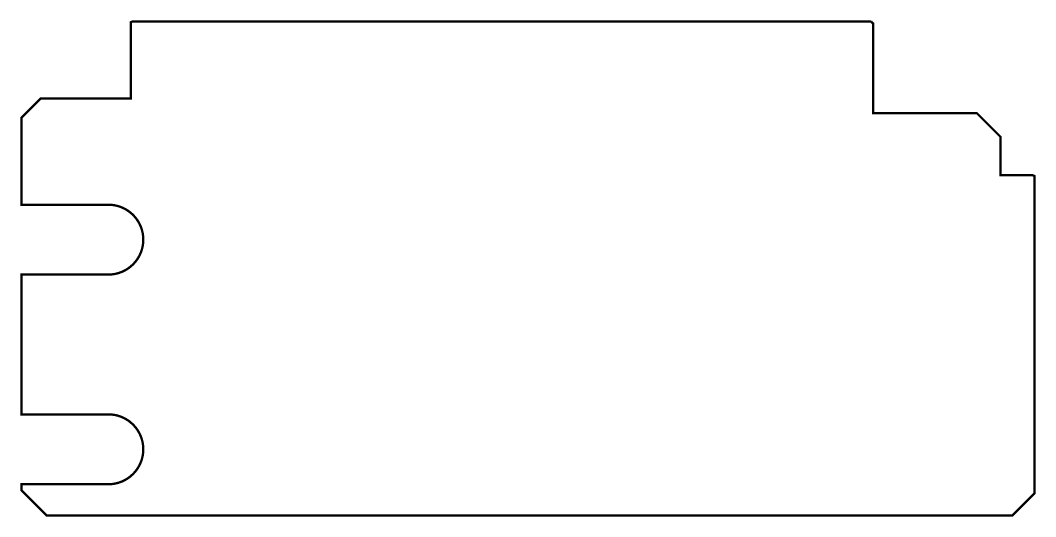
# Model space of a CAD drawing. Extents: x -0.1 to 87.1, y -0.1 to 42.5.
import ezdxf

# ---------------------------------------------------------------- set-up
doc = ezdxf.new("R2010")
doc.units = 0
doc.layers.add('097810-1ROU1_GBR', color=7, linetype='CONTINUOUS')

msp = doc.modelspace()

# ---------------------------------------------------------------- linework, layer by layer
at = {"layer": '097810-1ROU1_GBR', "const_width": 0.2}
for points in [[(72.97354, 42.418), (73.04791, 42.31391), (73.152, 42.23954), (73.152, 34.544), (82.042, 34.544), (84.074, 32.512), (84.074, 29.21), (86.850626, 29.21), (86.893196, 29.19476), (86.995, 29.146652), (86.995, 1.905), (85.09, 0), (2.159, 0), (0, 2.159), (0, 2.685796), (7.462012, 2.685796)], [(7.462012, 26.685748), (0, 26.685748), (0, 34.163), (1.651, 35.814), (9.398, 35.814), (9.398, 42.354652), (9.499804, 42.40276), (9.542374, 42.418), (72.97354, 42.418)], [(7.462012, 8.685784), (0, 8.685784), (0, 20.68576), (7.462012, 20.68576)]]:
    msp.add_lwpolyline(points, dxfattribs=at)
for points in [[(7.462012, 20.68576, 1), (7.462012, 26.685748)], [(7.462012, 2.685796, 1), (7.462012, 8.685784)]]:
    msp.add_lwpolyline(points, format="xyb", dxfattribs=at)

doc.saveas('drawing.dxf')
